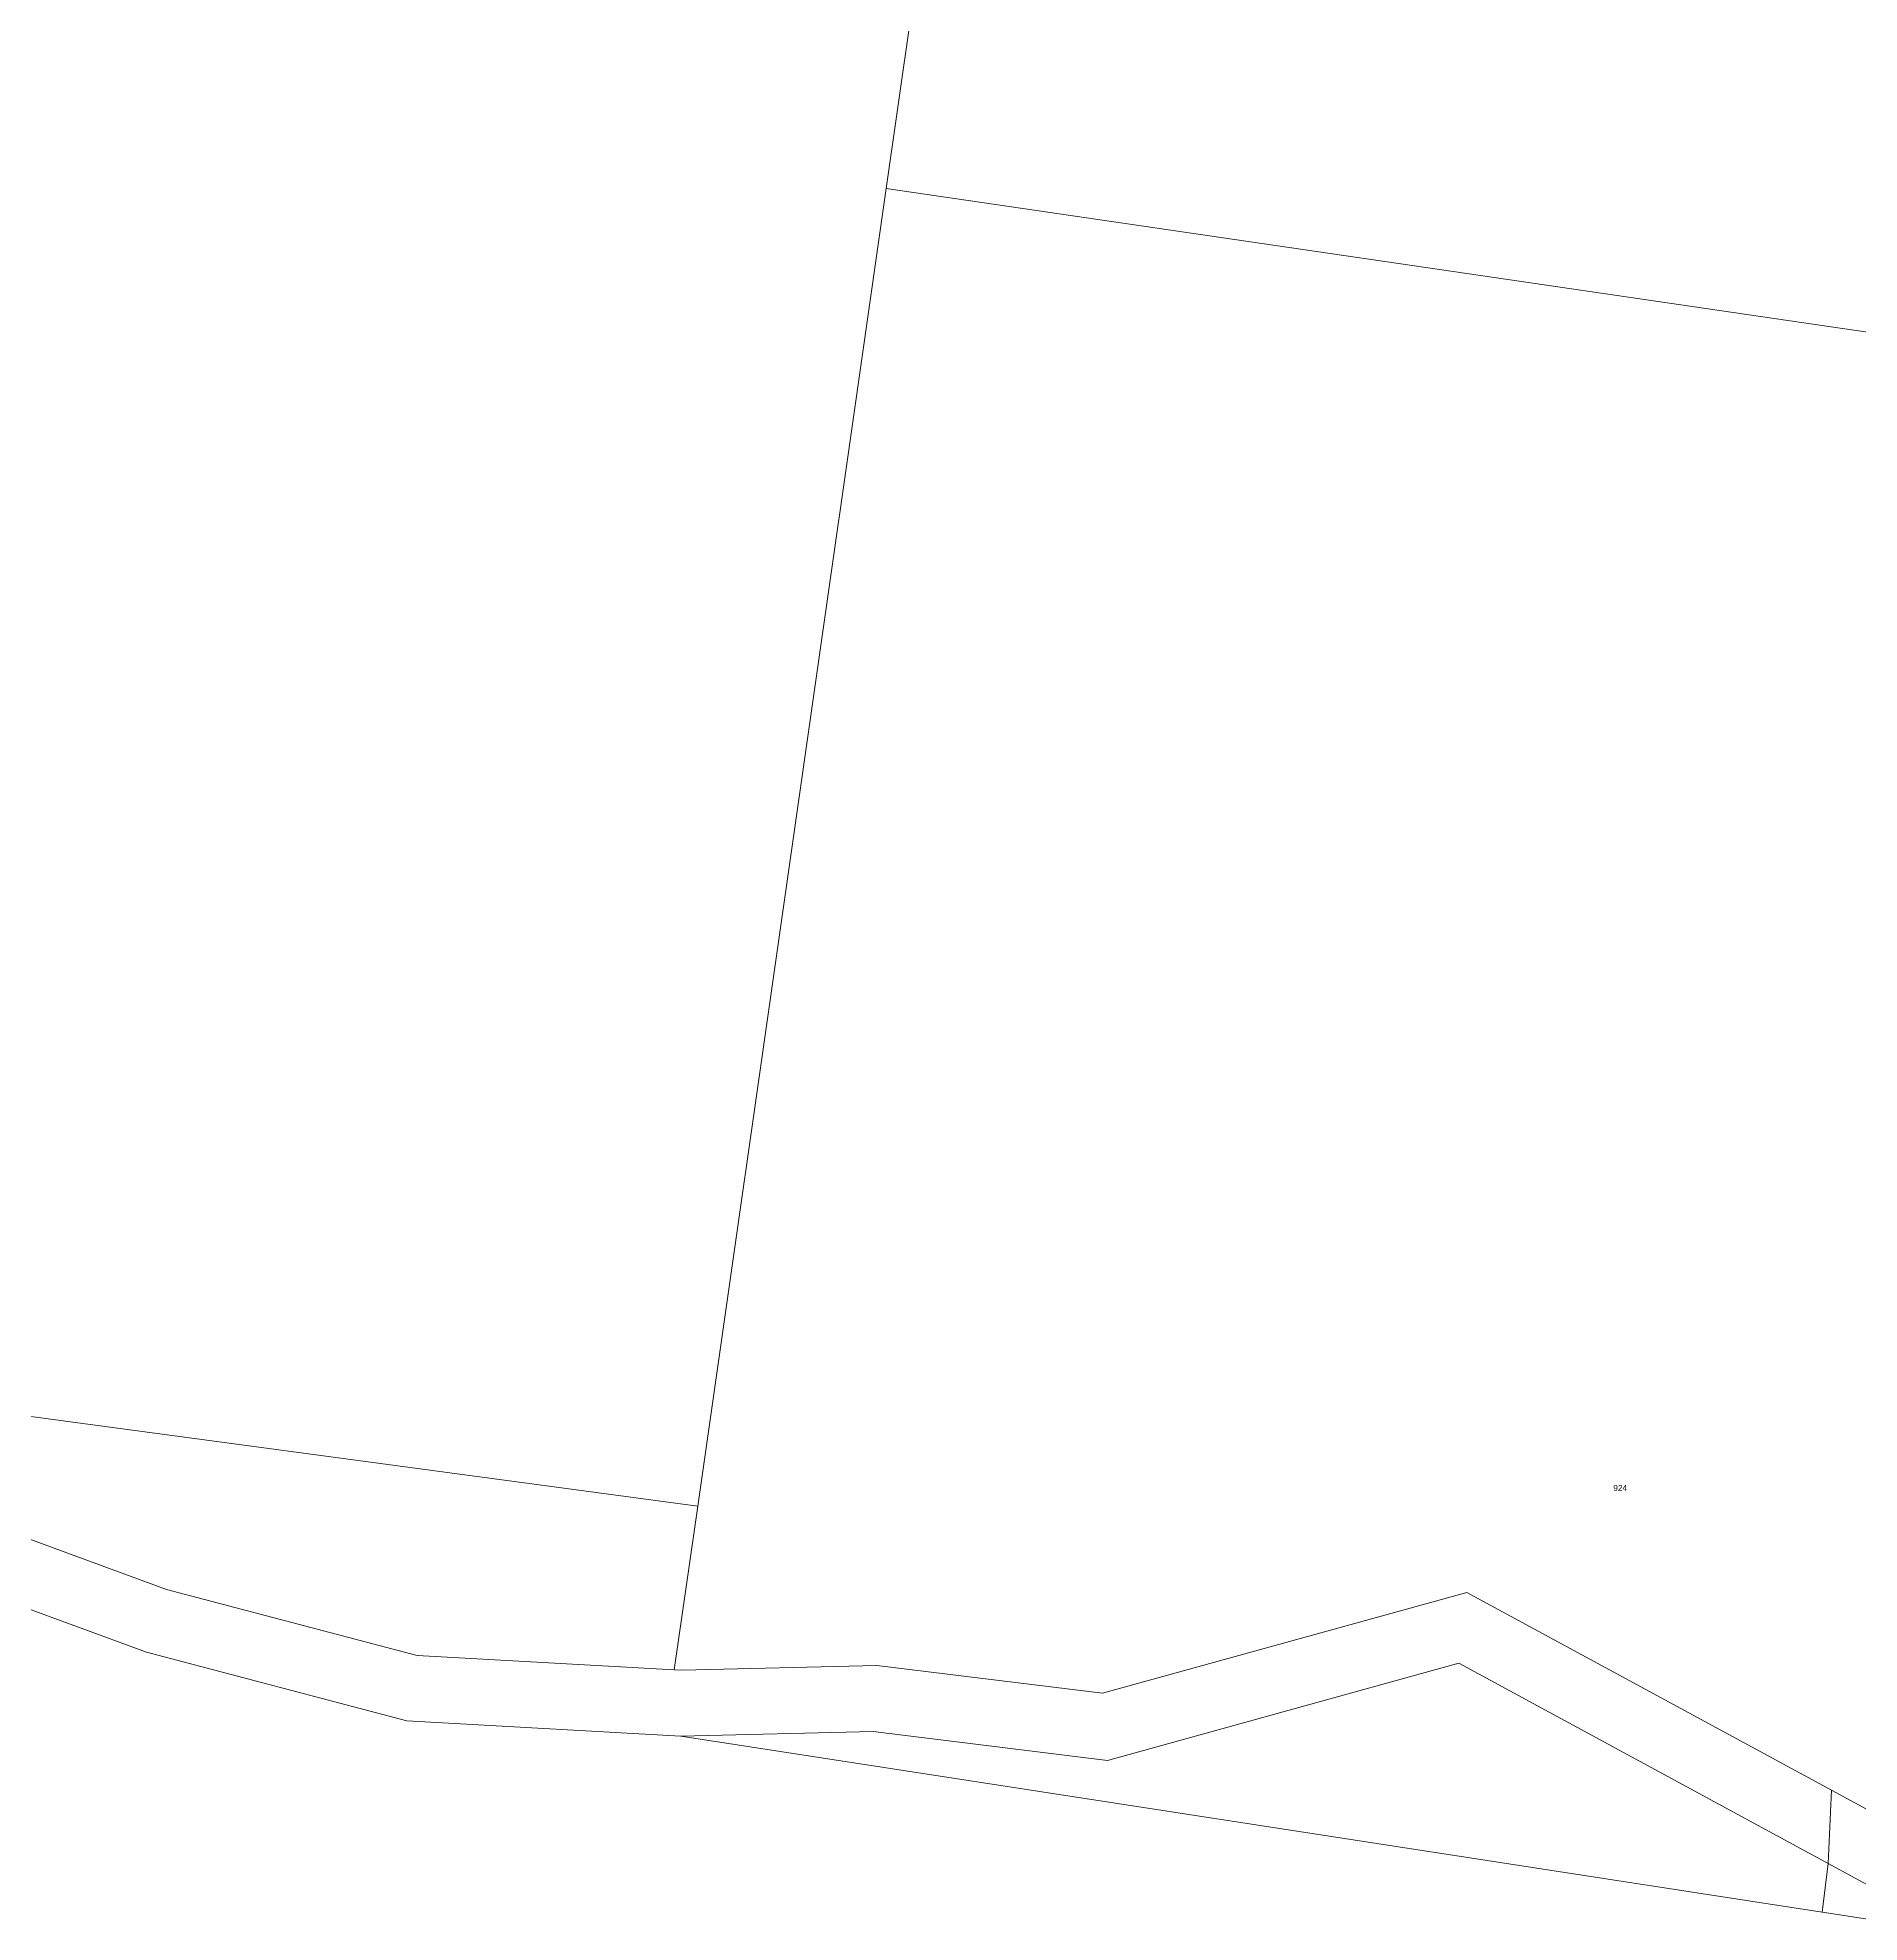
# Model space of a CAD drawing. Header units: metres. Extents: x 253555 to 263174, y 6188199 to 6193202.
# Drawn here: x 255221 to 255777, y 6189905 to 6190479 of the extents above; entities that cross this region are included whole.
import ezdxf

# ---------------------------------------------------------------- set-up
doc = ezdxf.new("R2010")
doc.units = ezdxf.units.M
doc.layers.add('Cadastre Land Parcels_SP_EXT', color=9, linetype='Continuous', lineweight=5)
doc.layers.add('Cadastre Roads_SP_EXT', color=9, linetype='Continuous', lineweight=5)
doc.styles.get("Standard").update_dxf_attribs({"font": 'arial.ttf'})

msp = doc.modelspace()

# ---------------------------------------------------------------- linework, layer by layer
at = {"layer": 'Cadastre Land Parcels_SP_EXT', "linetype": 'Continuous'}
for points in [[(255392.08, 6191202.5), (254878.37, 6191274.58), (254834.13, 6190948.5), (255036.3, 6190920.52), (254992.77, 6190602.34), (255167.74, 6190579.41), (255101.69, 6190074.71), (255104.19, 6190074.33), (255422.56, 6190031.52), (255480.01, 6190433.1), (255494.77, 6190536.61), (255539.8, 6190850.94), (255345.96, 6190877.7), (255392.08, 6191202.5)], [(256112.35, 6190340.56), (255480.01, 6190433.1), (255422.56, 6190031.52), (255415.4, 6189981.72), (255417.71, 6189981.56), (255477.11, 6189983), (255545.96, 6189974.6), (255657.04, 6190005.27), (255768.2, 6189945), (255785.94, 6189935.38), (255838.59, 6189965.96), (255897.25, 6190037.87), (256070.73, 6190039.64), (256112.35, 6190340.56)], [(255422.56, 6190031.52), (255104.19, 6190074.33), (255107.55, 6190072.42), (255157.8, 6190043.99), (255260.55, 6190006.18), (255336.99, 6189986.1), (255415.4, 6189981.72), (255422.56, 6190031.52)], [(255654.57, 6189983.67), (255547.42, 6189954.1), (255476.07, 6189962.88), (255417.41, 6189961.46), (255765.32, 6189907.8), (255767.11, 6189922.69), (255654.57, 6189983.67)]]:
    msp.add_lwpolyline(points, close=True, dxfattribs=at)
for points in [[(255793.91, 6191115.8), (255542.54, 6191181.36), (255392.08, 6191202.5), (255345.96, 6190877.7), (255539.8, 6190850.94), (255494.77, 6190536.61), (255480.01, 6190433.1), (256112.35, 6190340.56)], [(255785.09, 6189904.75), (255773.91, 6189906.47), (255765.32, 6189907.8), (255417.41, 6189961.46), (255333.83, 6189966.14), (255254.52, 6189987.04), (255149.26, 6190025.68), (255097.61, 6190054.96), (254645.37, 6190117.99)]]:
    msp.add_lwpolyline(points, dxfattribs=at)
at = {"layer": 'Cadastre Roads_SP_EXT', "linetype": 'Continuous'}
msp.add_lwpolyline([(255149.26, 6190025.68), (255254.52, 6189987.04), (255333.83, 6189966.14), (255417.41, 6189961.46), (255476.07, 6189962.89), (255547.42, 6189954.1), (255654.57, 6189983.67), (255767.11, 6189922.69), (255767.65, 6189933.83), (255768.2, 6189945), (255657.04, 6190005.27), (255545.96, 6189974.6), (255477.11, 6189983), (255477.11, 6189983), (255417.71, 6189981.56), (255415.4, 6189981.72), (255336.99, 6189986.1), (255260.55, 6190006.18), (255157.8, 6190043.99)], dxfattribs=at)
msp.add_lwpolyline([(255786.27, 6189912.3), (255775.35, 6189918.22), (255767.11, 6189922.69), (255765.32, 6189907.8), (255773.91, 6189906.47), (255785.09, 6189904.75), (255786.27, 6189912.3)], close=True, dxfattribs=at)

# ---------------------------------------------------------------- texts
at = {"layer": 'Cadastre Land Parcels_SP_EXT'}
msp.add_text('924', height=1.8, dxfattribs=at).set_placement((255701.65, 6190036.23))

doc.saveas('drawing.dxf')
